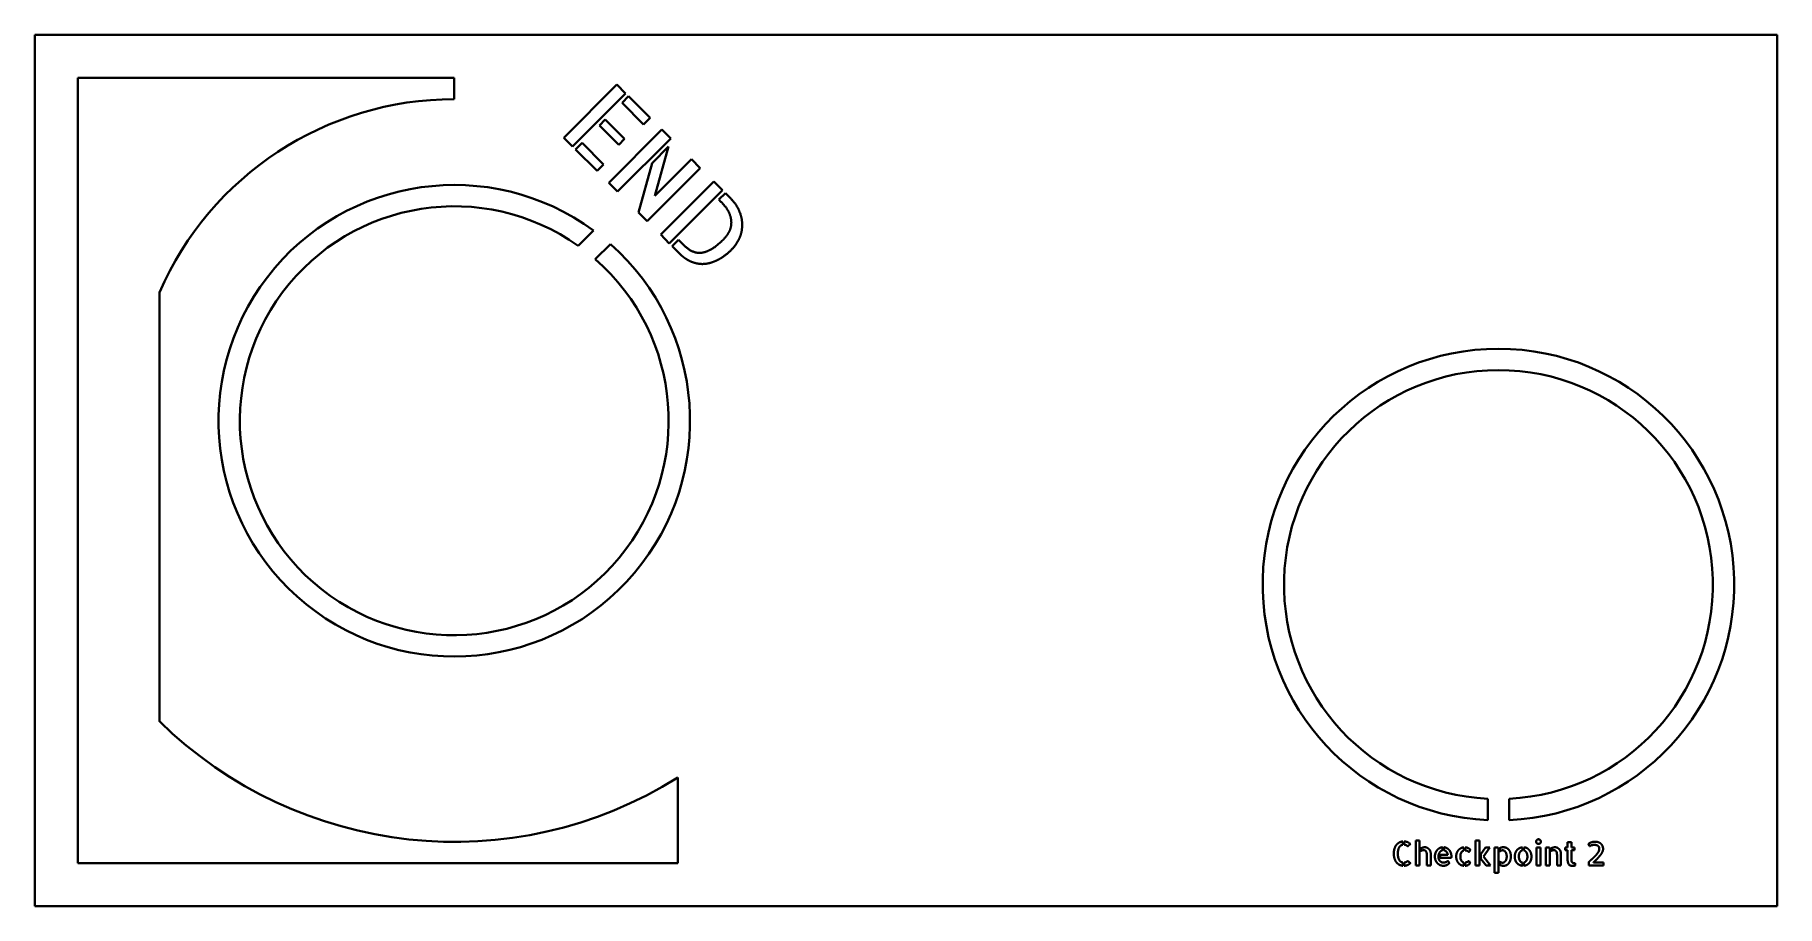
# Model space of a CAD drawing. Header units: inches. Extents: x 5 to 21, y -10.8 to -2.8.
import ezdxf

# ---------------------------------------------------------------- set-up
doc = ezdxf.new("R2010")
doc.units = ezdxf.units.IN
doc.header["$MEASUREMENT"] = 0
doc.layers.add('Visible', color=7, linetype='Continuous', lineweight=40)

msp = doc.modelspace()

# ---------------------------------------------------------------- linework, layer by layer
at = {"layer": 'Visible'}
for p, q in [((21.039, -2.829), (5.039, -2.829)), ((5.039, -2.829), (5.039, -10.829)), ((21.039, -10.829), (21.039, -2.829)), ((5.433, -10.435), (5.433, -3.222)), ((5.433, -3.222), (8.891, -3.222)), ((8.891, -3.222), (8.891, -3.419)), ((9.897, -3.773), (10.384, -3.286)), ((10.384, -3.286), (10.465, -3.366)), ((10.465, -3.366), (9.977, -3.854)), ((10.432, -3.454), (10.492, -3.393)), ((10.629, -3.651), (10.432, -3.454)), ((10.492, -3.393), (10.689, -3.591)), ((10.224, -3.661), (10.278, -3.607)), ((10.401, -3.838), (10.224, -3.661)), ((10.278, -3.607), (10.455, -3.784)), ((10.689, -3.591), (10.629, -3.651)), ((9.977, -3.854), (9.897, -3.773)), ((10.004, -3.881), (10.065, -3.821)), ((10.065, -3.821), (10.262, -4.018)), ((10.31, -4.187), (10.798, -3.699)), ((10.879, -3.78), (10.391, -4.268)), ((10.455, -3.784), (10.401, -3.838)), ((10.798, -3.699), (10.879, -3.78)), ((10.202, -4.078), (10.004, -3.881)), ((10.707, -4.006), (10.859, -3.854)), ((10.859, -3.854), (10.734, -4.307)), ((10.734, -4.307), (11.07, -3.971)), ((11.07, -3.971), (11.15, -4.052)), ((10.262, -4.018), (10.202, -4.078)), ((10.582, -4.459), (10.707, -4.006)), ((11.15, -4.052), (10.663, -4.539)), ((10.391, -4.268), (10.31, -4.187)), ((10.787, -4.663), (11.274, -4.176)), ((11.354, -4.255), (10.866, -4.743)), ((11.274, -4.176), (11.354, -4.255)), ((11.321, -4.342), (11.381, -4.282)), ((11.381, -4.282), (11.421, -4.322)), ((10.663, -4.539), (10.582, -4.459)), ((11.34, -4.361), (11.321, -4.342)), ((10.171, -4.626), (10.03, -4.767)), ((10.325, -4.75), (10.186, -4.889)), ((10.866, -4.743), (10.787, -4.663)), ((10.893, -4.77), (10.951, -4.711)), ((10.971, -4.848), (10.893, -4.77)), ((10.951, -4.711), (11.003, -4.763)), ((6.183, -5.195), (6.183, -9.132)), ((10.945, -10.435), (10.945, -9.648)), ((18.382, -9.842), (18.382, -10.039)), ((18.579, -9.842), (18.579, -10.039)), ((17.603, -10.235), (17.603, -10.265)), ((17.615, -10.264), (17.615, -10.235)), ((17.72, -10.456), (17.72, -10.226)), ((17.72, -10.226), (17.756, -10.226)), ((17.756, -10.226), (17.756, -10.456)), ((18.27, -10.456), (18.27, -10.226)), ((18.27, -10.226), (18.306, -10.226)), ((18.306, -10.226), (18.306, -10.456)), ((17.671, -10.258), (17.646, -10.28)), ((17.768, -10.321), (17.768, -10.298)), ((17.822, -10.456), (17.822, -10.366)), ((17.858, -10.363), (17.858, -10.456)), ((17.945, -10.385), (17.945, -10.359)), ((17.945, -10.359), (18.014, -10.359)), ((18.047, -10.385), (17.945, -10.385)), ((17.966, -10.288), (17.966, -10.316)), ((17.978, -10.316), (17.978, -10.288)), ((18.163, -10.289), (18.163, -10.318)), ((18.175, -10.317), (18.175, -10.289)), ((18.224, -10.313), (18.208, -10.333)), ((18.318, -10.351), (18.36, -10.289)), ((18.318, -10.393), (18.318, -10.351)), ((18.367, -10.456), (18.318, -10.393)), ((18.4, -10.289), (18.342, -10.373)), ((18.342, -10.373), (18.408, -10.456)), ((18.36, -10.289), (18.4, -10.289)), ((18.444, -10.289), (18.477, -10.289)), ((18.444, -10.522), (18.444, -10.289)), ((18.477, -10.289), (18.48, -10.306)), ((18.48, -10.306), (18.48, -10.522)), ((18.492, -10.327), (18.492, -10.296)), ((18.7, -10.289), (18.7, -10.316)), ((18.712, -10.316), (18.712, -10.289)), ((18.829, -10.456), (18.829, -10.289)), ((18.829, -10.289), (18.866, -10.289)), ((18.866, -10.289), (18.866, -10.456)), ((18.916, -10.289), (18.948, -10.289)), ((18.916, -10.456), (18.916, -10.289)), ((18.948, -10.289), (18.952, -10.306)), ((18.952, -10.306), (18.952, -10.456)), ((18.964, -10.321), (18.964, -10.298)), ((19.018, -10.456), (19.018, -10.366)), ((19.054, -10.363), (19.054, -10.456)), ((19.093, -10.314), (19.093, -10.289)), ((19.093, -10.289), (19.115, -10.289)), ((19.115, -10.314), (19.093, -10.314)), ((19.115, -10.289), (19.115, -10.242)), ((19.115, -10.242), (19.151, -10.242)), ((19.115, -10.404), (19.115, -10.314)), ((19.151, -10.242), (19.151, -10.289)), ((19.151, -10.289), (19.178, -10.289)), ((19.151, -10.314), (19.151, -10.406)), ((19.178, -10.314), (19.151, -10.314)), ((19.178, -10.289), (19.178, -10.314)), ((19.317, -10.279), (19.306, -10.257)), ((10.945, -10.435), (5.433, -10.435)), ((17.603, -10.429), (17.603, -10.458)), ((17.615, -10.458), (17.615, -10.429)), ((17.646, -10.413), (17.671, -10.434)), ((17.756, -10.456), (17.72, -10.456)), ((17.858, -10.456), (17.822, -10.456)), ((18.016, -10.413), (18.029, -10.433)), ((18.163, -10.428), (18.163, -10.458)), ((18.175, -10.458), (18.175, -10.428)), ((18.207, -10.414), (18.221, -10.433)), ((18.306, -10.456), (18.27, -10.456)), ((18.408, -10.456), (18.367, -10.456)), ((18.48, -10.522), (18.444, -10.522)), ((18.492, -10.449), (18.492, -10.419)), ((18.7, -10.429), (18.7, -10.458)), ((18.712, -10.458), (18.712, -10.429)), ((18.866, -10.456), (18.829, -10.456)), ((18.952, -10.456), (18.916, -10.456)), ((19.054, -10.456), (19.018, -10.456)), ((19.185, -10.435), (19.185, -10.456)), ((19.309, -10.456), (19.309, -10.423)), ((19.444, -10.456), (19.309, -10.456)), ((19.352, -10.428), (19.444, -10.428)), ((19.444, -10.428), (19.444, -10.456)), ((21.039, -10.829), (5.039, -10.829))]:
    msp.add_line(p, q, dxfattribs=at)
for centre, radius, start, end in [((8.891, -6.372), 2.953, 90, 156.4978), ((8.891, -6.372), 2.165, 53.7624, 48.5218), ((8.891, -6.372), 1.969, 54.6466, 48.8745), ((18.48, -7.876), 2.165, 272.6053, 267.3947), ((18.48, -7.876), 1.969, 272.866, 267.134), ((8.891, -6.372), 3.866, 225.5416, 302.0861)]:
    msp.add_arc(centre, radius, start, end, dxfattribs=at)
for points in [[(11.418, -4.469), (11.397, -4.418), (11.34, -4.361)], [(11.435, -4.565), (11.438, -4.52), (11.418, -4.469)], [(11.421, -4.322), (11.483, -4.384), (11.51, -4.45)], [(11.51, -4.45), (11.537, -4.516), (11.535, -4.579)], [(11.409, -4.647), (11.432, -4.61), (11.435, -4.565)], [(11.535, -4.579), (11.534, -4.643), (11.508, -4.699)], [(11.003, -4.763), (11.084, -4.844), (11.171, -4.828)], [(11.171, -4.828), (11.258, -4.812), (11.356, -4.714)], [(11.438, -4.8), (11.378, -4.86), (11.322, -4.89)], [(11.356, -4.714), (11.387, -4.684), (11.409, -4.647)], [(11.508, -4.699), (11.481, -4.756), (11.438, -4.8)], [(11.002, -4.874), (10.98, -4.857), (10.971, -4.848)], [(11.055, -4.906), (11.024, -4.891), (11.002, -4.874)], [(11.128, -4.929), (11.086, -4.921), (11.055, -4.906)], [(11.218, -4.928), (11.169, -4.937), (11.128, -4.929)], [(11.322, -4.89), (11.266, -4.919), (11.218, -4.928)], [(17.57, -10.244), (17.585, -10.236), (17.603, -10.235)], [(17.615, -10.235), (17.649, -10.236), (17.671, -10.258)], [(18.826, -10.236), (18.826, -10.227), (18.833, -10.221)], [(18.832, -10.251), (18.826, -10.245), (18.826, -10.236)], [(18.833, -10.221), (18.839, -10.215), (18.847, -10.215)], [(18.847, -10.215), (18.856, -10.215), (18.863, -10.221)], [(18.863, -10.221), (18.869, -10.227), (18.869, -10.236)], [(18.869, -10.236), (18.869, -10.245), (18.863, -10.251)], [(19.336, -10.242), (19.344, -10.239), (19.353, -10.238)], [(19.353, -10.238), (19.361, -10.237), (19.368, -10.237)], [(19.368, -10.237), (19.387, -10.237), (19.401, -10.243)], [(17.519, -10.346), (17.519, -10.32), (17.526, -10.3)], [(17.526, -10.393), (17.519, -10.373), (17.519, -10.346)], [(17.526, -10.3), (17.532, -10.28), (17.543, -10.266)], [(17.543, -10.427), (17.532, -10.413), (17.526, -10.393)], [(17.543, -10.266), (17.555, -10.252), (17.57, -10.244)], [(17.56, -10.311), (17.556, -10.326), (17.556, -10.346)], [(17.556, -10.346), (17.556, -10.367), (17.56, -10.382)], [(17.57, -10.286), (17.563, -10.296), (17.56, -10.311)], [(17.56, -10.382), (17.563, -10.397), (17.57, -10.407)], [(17.585, -10.271), (17.576, -10.276), (17.57, -10.286)], [(17.603, -10.265), (17.593, -10.266), (17.585, -10.271)], [(17.632, -10.269), (17.624, -10.265), (17.615, -10.264)], [(17.646, -10.28), (17.64, -10.273), (17.632, -10.269)], [(17.768, -10.298), (17.776, -10.294), (17.785, -10.291)], [(17.782, -10.316), (17.775, -10.318), (17.768, -10.321)], [(17.793, -10.315), (17.789, -10.315), (17.782, -10.316)], [(17.785, -10.291), (17.795, -10.288), (17.804, -10.288)], [(17.808, -10.319), (17.803, -10.315), (17.793, -10.315)], [(17.804, -10.288), (17.817, -10.288), (17.826, -10.293)], [(17.817, -10.33), (17.814, -10.323), (17.808, -10.319)], [(17.821, -10.346), (17.821, -10.337), (17.817, -10.33)], [(17.822, -10.366), (17.822, -10.356), (17.821, -10.346)], [(17.826, -10.293), (17.835, -10.299), (17.845, -10.308)], [(17.845, -10.308), (17.85, -10.313), (17.852, -10.32)], [(17.852, -10.32), (17.855, -10.326), (17.857, -10.333)], [(17.857, -10.333), (17.858, -10.341), (17.858, -10.348)], [(17.858, -10.348), (17.858, -10.356), (17.858, -10.363)], [(17.896, -10.373), (17.896, -10.356), (17.902, -10.341)], [(17.902, -10.406), (17.896, -10.39), (17.896, -10.373)], [(17.902, -10.341), (17.907, -10.326), (17.917, -10.314)], [(17.917, -10.314), (17.926, -10.303), (17.939, -10.296)], [(17.931, -10.358), (17.929, -10.368), (17.929, -10.374)], [(17.929, -10.374), (17.929, -10.386), (17.932, -10.396)], [(17.937, -10.341), (17.933, -10.349), (17.931, -10.358)], [(17.932, -10.396), (17.935, -10.406), (17.941, -10.413)], [(17.948, -10.325), (17.941, -10.332), (17.937, -10.341)], [(17.939, -10.296), (17.951, -10.289), (17.966, -10.288)], [(17.966, -10.316), (17.955, -10.318), (17.948, -10.325)], [(17.978, -10.288), (17.994, -10.289), (18.007, -10.297)], [(17.993, -10.321), (17.986, -10.317), (17.978, -10.316)], [(18.004, -10.331), (17.999, -10.325), (17.993, -10.321)], [(18.011, -10.344), (18.009, -10.337), (18.004, -10.331)], [(18.007, -10.297), (18.02, -10.304), (18.029, -10.315)], [(18.014, -10.359), (18.014, -10.351), (18.011, -10.344)], [(18.029, -10.315), (18.038, -10.326), (18.043, -10.341)], [(18.043, -10.341), (18.048, -10.355), (18.048, -10.371)], [(18.048, -10.371), (18.048, -10.378), (18.047, -10.385)], [(18.092, -10.373), (18.092, -10.356), (18.097, -10.341)], [(18.097, -10.405), (18.092, -10.39), (18.092, -10.373)], [(18.097, -10.341), (18.102, -10.326), (18.112, -10.315)], [(18.112, -10.315), (18.121, -10.304), (18.134, -10.297)], [(18.139, -10.336), (18.13, -10.351), (18.13, -10.372)], [(18.13, -10.372), (18.13, -10.383), (18.132, -10.393)], [(18.132, -10.393), (18.135, -10.402), (18.139, -10.41)], [(18.134, -10.297), (18.147, -10.29), (18.163, -10.289)], [(18.163, -10.318), (18.148, -10.321), (18.139, -10.336)], [(18.175, -10.289), (18.191, -10.29), (18.203, -10.296)], [(18.196, -10.323), (18.188, -10.318), (18.175, -10.317)], [(18.208, -10.333), (18.204, -10.327), (18.196, -10.323)], [(18.203, -10.296), (18.215, -10.302), (18.224, -10.313)], [(18.492, -10.296), (18.499, -10.292), (18.508, -10.29)], [(18.504, -10.319), (18.498, -10.322), (18.492, -10.327)], [(18.518, -10.316), (18.51, -10.316), (18.504, -10.319)], [(18.508, -10.29), (18.516, -10.288), (18.525, -10.288)], [(18.534, -10.32), (18.527, -10.316), (18.518, -10.316)], [(18.525, -10.288), (18.535, -10.288), (18.545, -10.291)], [(18.546, -10.333), (18.541, -10.325), (18.534, -10.32)], [(18.545, -10.291), (18.555, -10.293), (18.563, -10.3)], [(18.545, -10.414), (18.55, -10.406), (18.553, -10.396)], [(18.553, -10.351), (18.551, -10.341), (18.546, -10.333)], [(18.556, -10.373), (18.556, -10.362), (18.553, -10.351)], [(18.553, -10.396), (18.556, -10.385), (18.556, -10.373)], [(18.563, -10.3), (18.572, -10.306), (18.579, -10.316)], [(18.579, -10.316), (18.586, -10.326), (18.59, -10.34)], [(18.59, -10.34), (18.594, -10.354), (18.594, -10.371)], [(18.594, -10.371), (18.594, -10.387), (18.59, -10.403)], [(18.63, -10.373), (18.63, -10.356), (18.635, -10.341)], [(18.634, -10.405), (18.63, -10.39), (18.63, -10.373)], [(18.635, -10.341), (18.64, -10.326), (18.649, -10.315)], [(18.649, -10.315), (18.658, -10.304), (18.671, -10.297)], [(18.676, -10.335), (18.667, -10.35), (18.667, -10.372)], [(18.667, -10.372), (18.667, -10.383), (18.67, -10.393)], [(18.67, -10.393), (18.672, -10.403), (18.676, -10.41)], [(18.671, -10.297), (18.684, -10.29), (18.7, -10.289)], [(18.7, -10.316), (18.685, -10.32), (18.676, -10.335)], [(18.712, -10.289), (18.728, -10.289), (18.742, -10.296)], [(18.726, -10.323), (18.72, -10.318), (18.712, -10.316)], [(18.737, -10.336), (18.732, -10.328), (18.726, -10.323)], [(18.736, -10.411), (18.746, -10.395), (18.746, -10.374)], [(18.743, -10.353), (18.741, -10.343), (18.737, -10.336)], [(18.742, -10.296), (18.755, -10.303), (18.764, -10.315)], [(18.746, -10.374), (18.746, -10.363), (18.743, -10.353)], [(18.764, -10.315), (18.773, -10.326), (18.778, -10.341)], [(18.778, -10.341), (18.783, -10.356), (18.783, -10.374)], [(18.783, -10.374), (18.783, -10.391), (18.778, -10.406)], [(18.847, -10.257), (18.839, -10.257), (18.832, -10.251)], [(18.863, -10.251), (18.856, -10.257), (18.847, -10.257)], [(18.964, -10.298), (18.972, -10.294), (18.981, -10.291)], [(18.977, -10.316), (18.97, -10.318), (18.964, -10.321)], [(18.988, -10.315), (18.984, -10.315), (18.977, -10.316)], [(18.981, -10.291), (18.99, -10.288), (18.999, -10.288)], [(19.004, -10.319), (18.998, -10.315), (18.988, -10.315)], [(18.999, -10.288), (19.013, -10.288), (19.022, -10.293)], [(19.013, -10.33), (19.01, -10.323), (19.004, -10.319)], [(19.017, -10.346), (19.016, -10.337), (19.013, -10.33)], [(19.018, -10.366), (19.018, -10.356), (19.017, -10.346)], [(19.022, -10.293), (19.031, -10.299), (19.04, -10.308)], [(19.04, -10.308), (19.045, -10.313), (19.048, -10.32)], [(19.048, -10.32), (19.051, -10.326), (19.052, -10.333)], [(19.052, -10.333), (19.053, -10.341), (19.054, -10.348)], [(19.054, -10.348), (19.054, -10.356), (19.054, -10.363)], [(19.306, -10.257), (19.312, -10.252), (19.32, -10.248)], [(19.326, -10.273), (19.322, -10.276), (19.317, -10.279)], [(19.32, -10.248), (19.327, -10.244), (19.336, -10.242)], [(19.324, -10.41), (19.333, -10.402), (19.344, -10.392)], [(19.336, -10.269), (19.331, -10.271), (19.326, -10.273)], [(19.349, -10.267), (19.342, -10.268), (19.336, -10.269)], [(19.344, -10.392), (19.355, -10.382), (19.366, -10.371)], [(19.369, -10.267), (19.357, -10.267), (19.349, -10.267)], [(19.366, -10.371), (19.377, -10.359), (19.386, -10.348)], [(19.385, -10.396), (19.375, -10.406), (19.366, -10.414)], [(19.381, -10.268), (19.374, -10.267), (19.369, -10.267)], [(19.393, -10.275), (19.388, -10.27), (19.381, -10.268)], [(19.404, -10.374), (19.395, -10.386), (19.385, -10.396)], [(19.386, -10.348), (19.395, -10.336), (19.401, -10.325)], [(19.403, -10.286), (19.399, -10.279), (19.393, -10.275)], [(19.401, -10.243), (19.415, -10.249), (19.424, -10.259)], [(19.401, -10.325), (19.406, -10.313), (19.406, -10.303)], [(19.406, -10.303), (19.406, -10.293), (19.403, -10.286)], [(19.423, -10.351), (19.414, -10.363), (19.404, -10.374)], [(19.436, -10.327), (19.431, -10.339), (19.423, -10.351)], [(19.424, -10.259), (19.432, -10.268), (19.437, -10.28)], [(19.441, -10.303), (19.441, -10.315), (19.436, -10.327)], [(19.437, -10.28), (19.441, -10.292), (19.441, -10.303)], [(17.57, -10.449), (17.555, -10.441), (17.543, -10.427)], [(17.57, -10.407), (17.576, -10.417), (17.585, -10.422)], [(17.603, -10.458), (17.585, -10.456), (17.57, -10.449)], [(17.585, -10.422), (17.594, -10.427), (17.603, -10.429)], [(17.615, -10.429), (17.624, -10.428), (17.632, -10.424)], [(17.646, -10.451), (17.632, -10.457), (17.615, -10.458)], [(17.632, -10.424), (17.64, -10.42), (17.646, -10.413)], [(17.671, -10.434), (17.66, -10.445), (17.646, -10.451)], [(17.918, -10.433), (17.908, -10.421), (17.902, -10.406)], [(17.942, -10.451), (17.928, -10.444), (17.918, -10.433)], [(17.941, -10.413), (17.947, -10.42), (17.956, -10.424)], [(17.973, -10.458), (17.957, -10.458), (17.942, -10.451)], [(17.956, -10.424), (17.964, -10.429), (17.977, -10.429)], [(18.006, -10.451), (17.993, -10.458), (17.973, -10.458)], [(17.977, -10.429), (17.98, -10.429), (17.985, -10.428)], [(17.985, -10.428), (17.99, -10.427), (17.995, -10.425)], [(17.995, -10.425), (18.001, -10.423), (18.006, -10.42)], [(18.006, -10.42), (18.012, -10.417), (18.016, -10.413)], [(18.029, -10.433), (18.019, -10.445), (18.006, -10.451)], [(18.111, -10.431), (18.102, -10.42), (18.097, -10.405)], [(18.133, -10.45), (18.12, -10.443), (18.111, -10.431)], [(18.163, -10.458), (18.146, -10.457), (18.133, -10.45)], [(18.139, -10.41), (18.143, -10.417), (18.149, -10.422)], [(18.149, -10.422), (18.155, -10.427), (18.163, -10.428)], [(18.175, -10.428), (18.185, -10.427), (18.193, -10.423)], [(18.201, -10.451), (18.19, -10.457), (18.175, -10.458)], [(18.193, -10.423), (18.201, -10.419), (18.207, -10.414)], [(18.221, -10.433), (18.212, -10.445), (18.201, -10.451)], [(18.492, -10.419), (18.502, -10.43), (18.516, -10.43)], [(18.509, -10.456), (18.499, -10.453), (18.492, -10.449)], [(18.528, -10.458), (18.518, -10.458), (18.509, -10.456)], [(18.516, -10.43), (18.525, -10.43), (18.533, -10.426)], [(18.557, -10.451), (18.545, -10.458), (18.528, -10.458)], [(18.533, -10.426), (18.54, -10.421), (18.545, -10.414)], [(18.578, -10.431), (18.569, -10.443), (18.557, -10.451)], [(18.59, -10.403), (18.586, -10.419), (18.578, -10.431)], [(18.648, -10.431), (18.639, -10.42), (18.634, -10.405)], [(18.671, -10.449), (18.658, -10.443), (18.648, -10.431)], [(18.7, -10.458), (18.684, -10.456), (18.671, -10.449)], [(18.676, -10.41), (18.68, -10.418), (18.686, -10.423)], [(18.686, -10.423), (18.692, -10.428), (18.7, -10.429)], [(18.712, -10.429), (18.727, -10.426), (18.736, -10.411)], [(18.741, -10.45), (18.728, -10.456), (18.712, -10.458)], [(18.764, -10.432), (18.754, -10.443), (18.741, -10.45)], [(18.778, -10.406), (18.773, -10.421), (18.764, -10.432)], [(19.116, -10.416), (19.115, -10.408), (19.115, -10.404)], [(19.12, -10.433), (19.117, -10.424), (19.116, -10.416)], [(19.128, -10.448), (19.123, -10.441), (19.12, -10.433)], [(19.144, -10.457), (19.134, -10.455), (19.128, -10.448)], [(19.152, -10.458), (19.147, -10.457), (19.144, -10.457)], [(19.151, -10.406), (19.151, -10.416), (19.154, -10.422)], [(19.161, -10.458), (19.156, -10.458), (19.152, -10.458)], [(19.154, -10.422), (19.157, -10.427), (19.161, -10.43)], [(19.161, -10.43), (19.166, -10.433), (19.172, -10.434)], [(19.17, -10.458), (19.165, -10.458), (19.161, -10.458)], [(19.178, -10.457), (19.174, -10.458), (19.17, -10.458)], [(19.172, -10.434), (19.178, -10.435), (19.185, -10.435)], [(19.185, -10.456), (19.181, -10.457), (19.178, -10.457)], [(19.309, -10.423), (19.314, -10.419), (19.324, -10.41)], [(19.366, -10.414), (19.357, -10.422), (19.352, -10.428)]]:
    msp.add_open_spline(points, degree=2, dxfattribs=at)

doc.saveas('drawing.dxf')
